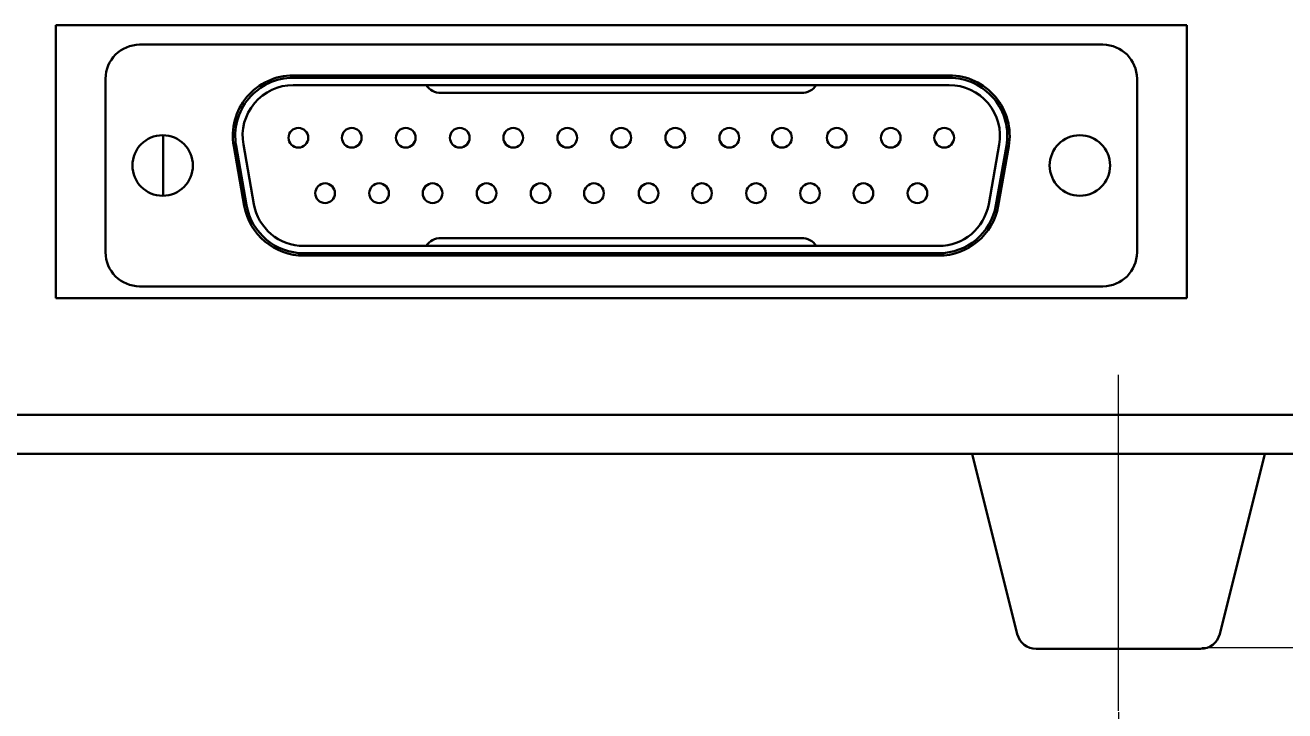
# Model space of a CAD drawing. Header units: millimetres. Extents: x 225 to 887, y 152 to 497.
# Drawn here: x 279 to 343.6, y 201.1 to 236.2 of the extents above; entities that cross this region are included whole.
import ezdxf

# ---------------------------------------------------------------- set-up
doc = ezdxf.new("R2010")
doc.units = ezdxf.units.MM
doc.layers.get('0').update_dxf_attribs({"lineweight": 30})
doc.layers.get('Defpoints').update_dxf_attribs({"lineweight": 9})
doc.layers.add('寸法', color=7, linetype='Continuous', lineweight=15)
doc.styles.add('SLDTEXTSTYLE0', font='TXT', dxfattribs={"width": 0.7, "bigfont": 'bigfont'})
doc.dimstyles.new('SLDDIMSTYLE0', dxfattribs={"dimtxt": 7, "dimasz": 6, "dimexe": 0, "dimexo": 0.0625, "dimgap": 1.75, "dimtad": 3, "dimdec": 4, "dimrnd": 1e-09, "dimzin": 12, "dimdsep": 46, "dimtxsty": 'SLDTEXTSTYLE0', "dimblk1": 'OPEN30', "dimblk2": 'OPEN30', "dimsah": 1, "dimcen": 0.09, "dimadec": 0, "dimazin": 3, "dimtfac": 1, "dimtdec": 4, "dimtofl": 0, "dimtmove": 0, "dimatfit": 3, "dimldrblk": 'OPEN30', "dimfxl": 1, "dimfrac": 2, "dimtolj": 1, "dimtzin": 12, "dimarcsym": 0})
doc.dimstyles.new('SLDDIMSTYLE1', dxfattribs={"dimtxt": 7, "dimasz": 6, "dimexe": 0, "dimexo": 0.0625, "dimgap": 1.75, "dimtad": 3, "dimdec": 4, "dimrnd": 1e-09, "dimzin": 12, "dimdsep": 46, "dimtxsty": 'SLDTEXTSTYLE0', "dimblk1": 'OPEN30', "dimblk2": 'OPEN30', "dimsah": 1, "dimcen": 0.09, "dimadec": 0, "dimazin": 3, "dimtfac": 1, "dimtdec": 4, "dimtmove": 0, "dimatfit": 0, "dimldrblk": 'OPEN30', "dimfxl": 1, "dimfrac": 2, "dimtolj": 1, "dimtzin": 12, "dimarcsym": 0})

# ---------------------------------------------------------------- blocks, each defined once
blk = doc.blocks.new('A$C36E85866')
for p, q in [((113.5, 19.5), (55.5, 19.5)), ((55.5, 19.5), (55.5, 5.5)), ((113.5, 5.5), (113.5, 19.5)), ((109.2, 18.5), (59.8, 18.5)), ((101.32, 16.925), (67.68, 16.925)), ((101.32, 16.802), (67.68, 16.802)), ((58.05, 16.75), (58.05, 7.85)), ((67.68, 16.425), (101.32, 16.425)), ((110.95, 7.85), (110.95, 16.75)), ((75.248, 16.025), (93.752, 16.025)), ((61, 10.75), (61, 13.85)), ((64.627, 13.287), (65.165, 10.237)), ((64.749, 13.308), (65.286, 10.258)), ((65.657, 10.324), (65.119, 13.374)), ((103.881, 13.374), (103.343, 10.324)), ((103.714, 10.258), (104.251, 13.308)), ((104.373, 13.287), (103.835, 10.237)), ((93.752, 8.575), (75.248, 8.575)), ((100.782, 8.175), (68.218, 8.175)), ((68.218, 7.798), (100.782, 7.798)), ((68.218, 7.675), (100.782, 7.675)), ((59.8, 6.1), (109.2, 6.1)), ((55.5, 5.5), (113.5, 5.5)), ((127.5, -0.5), (2.5, -0.5)), ((127.5, -2.5), (2.5, -2.5)), ((102.5, -2.5), (104.811, -11.743)), ((115.189, -11.743), (117.5, -2.5)), ((114.219, -12.5), (105.781, -12.5))]:
    blk.add_line(p, q)
for centre in [(60.98, 12.3), (108.02, 12.3)]:
    blk.add_circle(centre, 1.55)
for centre, radius, start, end in [((59.8, 16.75), 1.75, 90, 180), ((109.2, 16.75), 1.75, 0, 90), ((67.68, 13.825), 3.1, 90, 190), ((67.68, 13.825), 2.977, 90, 190), ((101.32, 13.825), 3.1, 350, 90), ((101.32, 13.825), 2.977, 350, 90), ((67.68, 13.825), 2.6, 90, 190), ((75.248, 16.925), 0.9, 214.09308, 270), ((93.752, 16.925), 0.9, 270, 325.91692), ((101.32, 13.825), 2.6, 350, 90), ((67.94, 13.72), 0.505, 90, 270), ((67.94, 13.72), 0.505, 270, 90), ((70.68, 13.72), 0.505, 90, 270), ((70.68, 13.72), 0.505, 270, 90), ((73.45, 13.72), 0.505, 90, 270), ((73.45, 13.72), 0.505, 270, 90), ((76.22, 13.72), 0.505, 90, 270), ((76.22, 13.72), 0.505, 270, 90), ((78.96, 13.72), 0.505, 90, 270), ((78.96, 13.72), 0.505, 270, 90), ((81.73, 13.72), 0.505, 90, 270), ((81.73, 13.72), 0.505, 270, 90), ((84.5, 13.72), 0.505, 90, 270), ((84.5, 13.72), 0.505, 270, 90), ((87.27, 13.72), 0.505, 90, 270), ((87.27, 13.72), 0.505, 270, 90), ((90.04, 13.72), 0.505, 90, 270), ((90.04, 13.72), 0.505, 270, 90), ((92.74, 13.72), 0.505, 90, 270), ((92.74, 13.72), 0.505, 270, 90), ((95.55, 13.72), 0.505, 90, 270), ((95.55, 13.72), 0.505, 270, 90), ((98.32, 13.72), 0.505, 90, 270), ((98.32, 13.72), 0.505, 270, 90), ((101.06, 13.72), 0.505, 90, 270), ((101.06, 13.72), 0.505, 270, 90), ((69.31, 10.88), 0.505, 90, 270), ((69.31, 10.88), 0.505, 270, 90), ((72.08, 10.88), 0.505, 90, 270), ((72.08, 10.88), 0.505, 270, 90), ((74.82, 10.88), 0.505, 90, 270), ((74.82, 10.88), 0.505, 270, 90), ((77.59, 10.88), 0.505, 90, 270), ((77.59, 10.88), 0.505, 270, 90), ((80.36, 10.88), 0.505, 90, 270), ((80.36, 10.88), 0.505, 270, 90), ((83.1, 10.88), 0.505, 90, 270), ((83.1, 10.88), 0.505, 270, 90), ((85.9, 10.88), 0.505, 90, 270), ((85.9, 10.88), 0.505, 270, 90), ((88.64, 10.88), 0.505, 90, 270), ((88.64, 10.88), 0.505, 270, 90), ((91.41, 10.88), 0.505, 90, 270), ((91.41, 10.88), 0.505, 270, 90), ((94.18, 10.88), 0.505, 90, 270), ((94.18, 10.88), 0.505, 270, 90), ((96.92, 10.88), 0.505, 90, 270), ((96.92, 10.88), 0.505, 270, 90), ((99.69, 10.88), 0.505, 90, 270), ((99.69, 10.88), 0.505, 270, 90), ((68.218, 10.775), 3.1, 190, 270), ((68.218, 10.775), 2.977, 190, 270), ((68.218, 10.775), 2.6, 190, 270), ((100.782, 10.775), 2.6, 270, 350), ((100.782, 10.775), 2.977, 270, 350), ((100.782, 10.775), 3.1, 270, 350), ((75.248, 7.675), 0.9, 90, 145.91692), ((93.752, 7.675), 0.9, 34.09308, 90), ((59.8, 7.85), 1.75, 180, 270), ((109.2, 7.85), 1.75, 270, 0), ((105.781, -11.5), 1, 194.03624, 270), ((114.219, -11.5), 1, 270, 345.96376)]:
    blk.add_arc(centre, radius, start, end)
blk = doc.blocks.new('_Open30')
at = {"lineweight": -2}
for p, q in [((-1, 0.268), (0, 0)), ((0, 0), (-1, -0.268)), ((0, 0), (-1, 0))]:
    blk.add_line(p, q, dxfattribs=at)
blk = doc.blocks.new('*D4')
at = {"color": 0, "lineweight": -2}
for p, q in [((164.398, 194.443), (164.398, 172.753)), ((74.398, 193.686), (74.398, 172.753)), ((80.398, 172.753), (158.398, 172.753))]:
    blk.add_line(p, q, dxfattribs=at)
at = {"layer": 'Defpoints', "color": 0}
for p in [(164.398, 194.506), (74.398, 193.748), (164.398, 172.753)]:
    blk.add_point(p, dxfattribs=at)
at = {"color": 0, "lineweight": -2, "xscale": 6, "yscale": 6, "zscale": 6, "rotation": 180}
blk.add_blockref('_Open30', (74.398, 172.753), dxfattribs=at)
at = {"color": 0, "lineweight": -2, "xscale": 6, "yscale": 6, "zscale": 6}
blk.add_blockref('_Open30', (164.398, 172.753), dxfattribs=at)
at = {"color": 0, "insert": (119.398, 181.503), "char_height": 7, "attachment_point": 2, "style": 'SLDTEXTSTYLE0'}
blk.add_mtext('\\A1;90', dxfattribs=at)
blk = doc.blocks.new('*D7')
at = {"color": 0, "lineweight": -2}
for p, q in [((209.711, 213.748), (209.711, 219.748)), ((181.96, 207.748), (209.711, 207.748)), ((209.711, 197.748), (209.711, 207.748)), ((168.68, 197.748), (209.711, 197.748)), ((209.711, 191.748), (209.711, 185.748))]:
    blk.add_line(p, q, dxfattribs=at)
at = {"layer": 'Defpoints', "color": 0}
for p in [(181.898, 207.748), (209.711, 207.748), (168.617, 197.748)]:
    blk.add_point(p, dxfattribs=at)
at = {"color": 0, "lineweight": -2, "xscale": 6, "yscale": 6, "zscale": 6}
for p, rotation in [((209.711, 207.748), 270), ((209.711, 197.748), 90)]:
    blk.add_blockref('_Open30', p, dxfattribs=dict(at, rotation=rotation))
at = {"color": 0, "insert": (200.961, 202.748), "char_height": 7, "attachment_point": 2, "rotation": 90, "style": 'SLDTEXTSTYLE0'}
blk.add_mtext('\\A1;10', dxfattribs=at)
blk = doc.blocks.new('A$C56A07746')
blk.add_line((110, -15.68004), (110, 1.5625))
dim = blk.add_linear_dim(base=(155.31271, -2.4375), p1=(114.21922, -12.4375), p2=(127.5, -2.4375), angle=90, dimstyle='SLDDIMSTYLE1')
dim.commit()
dim.dimension.update_dxf_attribs({"geometry": '*D7', "text_midpoint": (155.31271, -7.4375), "dimtype": 128, "insert": (-54.39797, -210.18564)})
dim = blk.add_linear_dim(base=(110, -37.43284), p1=(20, -16.4375), p2=(110, -15.68004), dimstyle='SLDDIMSTYLE0')
dim.commit()
dim.dimension.update_dxf_attribs({"geometry": '*D4', "text_midpoint": (65, -37.43284), "dimtype": 128, "insert": (-54.39797, -210.18564)})

msp = doc.modelspace()

# ---------------------------------------------------------------- block references
msp.add_blockref('A$C36E85866', (225.023, 216.746))
at = {"layer": '寸法'}
msp.add_blockref('A$C56A07746', (225.023, 216.746), dxfattribs=at)

doc.saveas('drawing.dxf')
